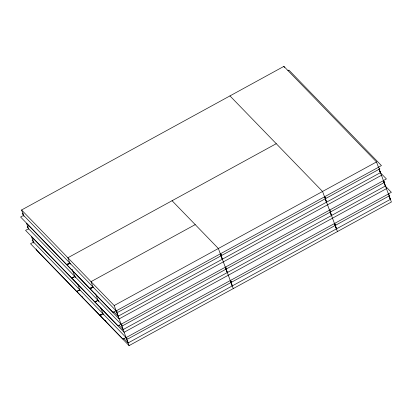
<?xml version="1.0" encoding="UTF-8"?>
<svg xmlns="http://www.w3.org/2000/svg" width="412" height="412" viewBox="0 0 412 412"><rect width="100%" height="100%" fill="white"/><g stroke="black" fill="none" stroke-linecap="round" stroke-linejoin="round"><path stroke-width="0.62" d="M23.948 216.377L21.573 209.986L283.894 66.378L376.496 161.937L378.654 167.746M23.299 213.122L22.171 213.74L23.654 215.27M287.926 70.668L288.925 70.122L381.435 165.583L378.432 167.226M28.268 226.482L27.141 227.1L28.624 228.634M33.238 239.846L32.11 240.459L33.593 241.993M276.256 143.685L67.877 257.763L70.251 264.154M74.871 276.493L71.858 278.141L94.915 301.934L97.927 300.286L74.871 276.493L75.314 277.688M195.216 224.612L91.026 281.654L93.184 287.463M21.573 209.986L114.175 305.544L376.496 161.937M116.256 310.823L220.255 253.89L221.738 255.419L117.739 312.358L116.256 310.823L118.244 316.179L222.248 259.246L220.92 255.677M220.446 253.787L324.445 196.848L325.928 198.383L221.929 255.316L220.446 253.787L222.439 259.138L326.438 202.204L325.109 198.636M324.63 196.735L378.381 167.313L379.869 168.848L326.119 198.27L324.63 196.735L326.628 202.101L380.374 172.674L379.045 169.1M381.466 175.296L119.145 318.903L26.543 223.345L28.701 229.154M329.6 210.094L383.351 180.672L384.834 182.207L331.088 211.629L329.6 210.094L331.593 215.461L385.344 186.033L384.015 182.459M121.226 324.182L225.225 267.249L226.708 268.784L122.709 325.717L121.226 324.182L123.214 329.538L227.213 272.605L225.889 269.036M225.416 267.146L329.415 210.213L330.898 211.742L226.899 268.676L225.416 267.146L227.403 272.497L331.403 215.564L330.079 211.995M386.43 188.655L124.115 332.263L31.513 236.704L33.887 243.095M388.372 193.944L391.369 192.301L385.56 186.306M126.19 337.546L230.19 280.608L231.678 282.143L127.674 339.076L126.19 337.546L128.184 342.897L232.183 285.964L230.19 280.608M230.38 280.505L334.384 223.572L335.868 225.101L231.868 282.035L230.38 280.505L232.373 285.856L336.372 228.923L335.044 225.354M334.57 223.458L388.315 194.031L389.803 195.566L336.058 224.988L334.57 223.458L336.563 228.82L390.313 199.393L388.979 195.818M36.045 248.905L36.477 250.063L129.08 345.622L391.4 202.014L389.026 195.623M380.147 172.484L386.404 178.942L383.402 180.585L385.39 185.936M229.953 95.908L322.555 191.467L324.718 197.271M172.067 200.726L218.365 248.503L233.269 288.58M67.362 263.819L68.248 264.736M90.522 287.715L91.407 288.632M113.671 311.606L118.105 316.184M119.083 325.423L123.075 329.543M100.456 314.438L101.342 315.35M123.605 338.324L128.039 342.902M379.086 168.905L388.593 194.464M379.097 169.008L380.42 172.577M389.031 195.726L390.36 199.295M283.894 66.378L284.326 67.542M325.15 198.435L329.688 210.635M330.115 211.794L337.464 231.544M114.175 305.544L129.08 345.622M95.563 293.854L98.463 301.574M100.528 307.213L103.34 314.84M105.498 320.572L105.93 321.731M72.193 269.381L75.005 276.931M77.811 284.481L79.969 290.29M82.349 296.681L82.781 297.845M23.602 215.368L20.6 217.011L66.806 264.695L69.813 263.047L23.602 215.368M28.572 228.727L25.57 230.37L71.776 278.054L74.778 276.411L28.572 228.727M33.542 242.086L30.534 243.729L76.745 291.413L79.748 289.77L33.542 242.086M69.901 263.134L66.893 264.782L89.95 288.575L92.957 286.927L69.901 263.134M79.84 289.852L76.828 291.5L99.884 315.293L102.892 313.645L79.84 289.852M93.05 287.025L90.043 288.673L113.099 312.466L116.107 310.818L93.05 287.025M98.02 300.384L95.012 302.032L118.069 325.825L121.076 324.177L98.02 300.384M102.99 313.743L99.977 315.391L123.034 339.184L126.046 337.536L102.99 313.743"/></g></svg>
